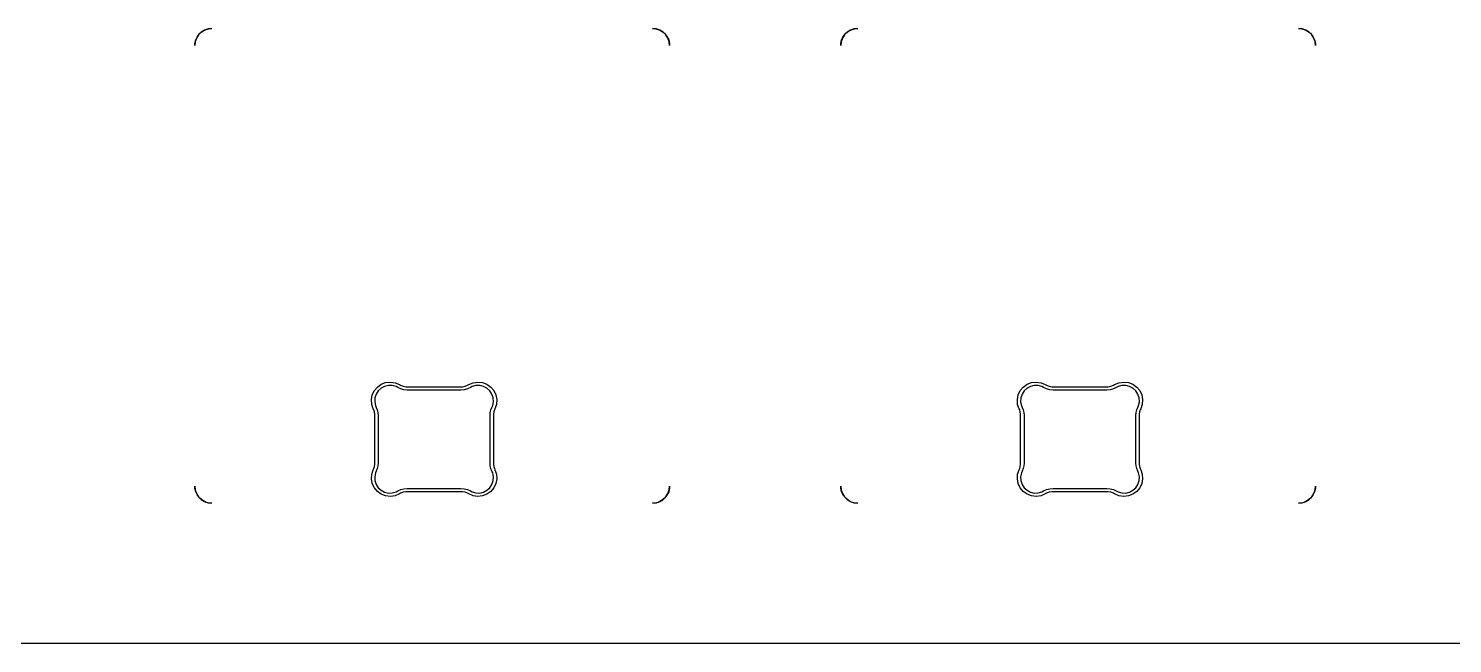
# Model space of a CAD drawing. Header units: inches. Extents: x -0.9 to 12.5, y -6 to -2.
# Drawn here: x 9.189 to 10.843, y -5.966 to -5.252 of the extents above; entities that cross this region are included whole.
import ezdxf

# ---------------------------------------------------------------- set-up
doc = ezdxf.new("R2010")
doc.units = ezdxf.units.IN
doc.header["$MEASUREMENT"] = 0
doc.layers.add('Edge.Cuts', color=40, linetype='CONTINUOUS', true_color=0xfabd2f)

msp = doc.modelspace()

# ---------------------------------------------------------------- linework, layer by layer
at = {"layer": 'Edge.Cuts', "linetype": 'CONTINUOUS'}
for p, q in [((9.3854, -5.2613), (9.3882, -5.2578)), ((9.3899, -5.2565), (9.3868, -5.2596)), ((9.3882, -5.2578), (9.3916, -5.2551)), ((9.3936, -5.2541), (9.3899, -5.2565)), ((9.3916, -5.2551), (9.3956, -5.2532)), ((9.3978, -5.2527), (9.3936, -5.2541)), ((9.3956, -5.2532), (9.3999, -5.2522)), ((9.4022, -5.2522), (9.3978, -5.2527)), ((9.3999, -5.2522), (9.4022, -5.2522)), ((9.9184, -5.2527), (9.914, -5.2522)), ((9.914, -5.2522), (9.9162, -5.2522)), ((9.9162, -5.2522), (9.9205, -5.2532)), ((9.9225, -5.2541), (9.9184, -5.2527)), ((9.9205, -5.2532), (9.9245, -5.2551)), ((9.9262, -5.2565), (9.9225, -5.2541)), ((9.9245, -5.2551), (9.928, -5.2578)), ((9.9294, -5.2596), (9.9262, -5.2565)), ((9.928, -5.2578), (9.9307, -5.2613)), ((10.1354, -5.2613), (10.1382, -5.2578)), ((10.1399, -5.2565), (10.1368, -5.2596)), ((10.1382, -5.2578), (10.1416, -5.2551)), ((10.1436, -5.2541), (10.1399, -5.2565)), ((10.1416, -5.2551), (10.1456, -5.2532)), ((10.1478, -5.2527), (10.1436, -5.2541)), ((10.1456, -5.2532), (10.1499, -5.2522)), ((10.1522, -5.2522), (10.1478, -5.2527)), ((10.1499, -5.2522), (10.1522, -5.2522)), ((10.6684, -5.2527), (10.664, -5.2522)), ((10.664, -5.2522), (10.6662, -5.2522)), ((10.6662, -5.2522), (10.6705, -5.2532)), ((10.6725, -5.2541), (10.6684, -5.2527)), ((10.6705, -5.2532), (10.6745, -5.2551)), ((10.6762, -5.2565), (10.6725, -5.2541)), ((10.6745, -5.2551), (10.678, -5.2578)), ((10.6794, -5.2596), (10.6762, -5.2565)), ((10.678, -5.2578), (10.6807, -5.2613)), ((9.3825, -5.2696), (9.3835, -5.2653)), ((9.383, -5.2675), (9.3825, -5.2719)), ((9.3825, -5.2719), (9.3825, -5.2696)), ((9.3844, -5.2633), (9.383, -5.2675)), ((9.3835, -5.2653), (9.3854, -5.2613)), ((9.3868, -5.2596), (9.3844, -5.2633)), ((9.9317, -5.2633), (9.9294, -5.2596)), ((9.9307, -5.2613), (9.9327, -5.2653)), ((9.9332, -5.2675), (9.9317, -5.2633)), ((9.9327, -5.2653), (9.9337, -5.2696)), ((9.9337, -5.2719), (9.9332, -5.2675)), ((9.9337, -5.2696), (9.9337, -5.2719)), ((10.1325, -5.2696), (10.1335, -5.2653)), ((10.133, -5.2675), (10.1325, -5.2719)), ((10.1325, -5.2719), (10.1325, -5.2696)), ((10.1344, -5.2633), (10.133, -5.2675)), ((10.1335, -5.2653), (10.1354, -5.2613)), ((10.1368, -5.2596), (10.1344, -5.2633)), ((10.6817, -5.2633), (10.6794, -5.2596)), ((10.6807, -5.2613), (10.6827, -5.2653)), ((10.6832, -5.2675), (10.6817, -5.2633)), ((10.6827, -5.2653), (10.6837, -5.2696)), ((10.6837, -5.2719), (10.6832, -5.2675)), ((10.6837, -5.2696), (10.6837, -5.2719)), ((9.5909, -5.6727), (9.5944, -5.6685)), ((9.5944, -5.6685), (9.5989, -5.6653)), ((9.5988, -5.6698), (9.5954, -5.6729)), ((9.6028, -5.6677), (9.5988, -5.6698)), ((9.5989, -5.6653), (9.604, -5.6633)), ((9.6072, -5.6666), (9.6028, -5.6677)), ((9.604, -5.6633), (9.6095, -5.6627)), ((9.6117, -5.6667), (9.6072, -5.6666)), ((9.6095, -5.6627), (9.615, -5.6635)), ((9.6161, -5.6679), (9.6117, -5.6667)), ((9.615, -5.6635), (9.62, -5.6657)), ((9.618, -5.6691), (9.6161, -5.6679)), ((9.6215, -5.6707), (9.618, -5.6691)), ((9.62, -5.6657), (9.6214, -5.6665)), ((9.6214, -5.6665), (9.6243, -5.6676)), ((9.6252, -5.6717), (9.6215, -5.6707)), ((9.6243, -5.6676), (9.6274, -5.6681)), ((9.6274, -5.6681), (9.629, -5.6681)), ((9.629, -5.6681), (9.629, -5.6681)), ((9.629, -5.6681), (9.6915, -5.6681)), ((9.6915, -5.6681), (9.6931, -5.6681)), ((9.6931, -5.6681), (9.6962, -5.6676)), ((9.699, -5.6707), (9.6953, -5.6717)), ((9.6962, -5.6676), (9.6991, -5.6665)), ((9.7024, -5.6691), (9.699, -5.6707)), ((9.6991, -5.6665), (9.7005, -5.6657)), ((9.7005, -5.6657), (9.7055, -5.6635)), ((9.7044, -5.6679), (9.7024, -5.6691)), ((9.7088, -5.6667), (9.7044, -5.6679)), ((9.7055, -5.6635), (9.711, -5.6627)), ((9.7133, -5.6666), (9.7088, -5.6667)), ((9.711, -5.6627), (9.7164, -5.6633)), ((9.7177, -5.6677), (9.7133, -5.6666)), ((9.7164, -5.6633), (9.7216, -5.6653)), ((9.7217, -5.6698), (9.7177, -5.6677)), ((9.7216, -5.6653), (9.7261, -5.6685)), ((9.7251, -5.6729), (9.7217, -5.6698)), ((9.7261, -5.6685), (9.7296, -5.6727)), ((10.3409, -5.6727), (10.3444, -5.6685)), ((10.3444, -5.6685), (10.3489, -5.6653)), ((10.3488, -5.6698), (10.3454, -5.6729)), ((10.3528, -5.6677), (10.3488, -5.6698)), ((10.3489, -5.6653), (10.354, -5.6633)), ((10.3572, -5.6666), (10.3528, -5.6677)), ((10.354, -5.6633), (10.3595, -5.6627)), ((10.3617, -5.6667), (10.3572, -5.6666)), ((10.3595, -5.6627), (10.365, -5.6635)), ((10.3661, -5.6679), (10.3617, -5.6667)), ((10.365, -5.6635), (10.37, -5.6657)), ((10.368, -5.6691), (10.3661, -5.6679)), ((10.3715, -5.6707), (10.368, -5.6691)), ((10.37, -5.6657), (10.3714, -5.6665)), ((10.3714, -5.6665), (10.3743, -5.6676)), ((10.3752, -5.6717), (10.3715, -5.6707)), ((10.3743, -5.6676), (10.3774, -5.6681)), ((10.3774, -5.6681), (10.379, -5.6681)), ((10.379, -5.6681), (10.379, -5.6681)), ((10.379, -5.6681), (10.4415, -5.6681)), ((10.4415, -5.6681), (10.4431, -5.6681)), ((10.4431, -5.6681), (10.4462, -5.6676)), ((10.449, -5.6707), (10.4453, -5.6717)), ((10.4462, -5.6676), (10.4491, -5.6665)), ((10.4524, -5.6691), (10.449, -5.6707)), ((10.4491, -5.6665), (10.4505, -5.6657)), ((10.4505, -5.6657), (10.4555, -5.6635)), ((10.4544, -5.6679), (10.4524, -5.6691)), ((10.4588, -5.6667), (10.4544, -5.6679)), ((10.4555, -5.6635), (10.461, -5.6627)), ((10.4633, -5.6666), (10.4588, -5.6667)), ((10.461, -5.6627), (10.4664, -5.6633)), ((10.4677, -5.6677), (10.4633, -5.6666)), ((10.4664, -5.6633), (10.4716, -5.6653)), ((10.4717, -5.6698), (10.4677, -5.6677)), ((10.4716, -5.6653), (10.4761, -5.6685)), ((10.4751, -5.6729), (10.4717, -5.6698)), ((10.4761, -5.6685), (10.4796, -5.6727)), ((9.5875, -5.6831), (9.5885, -5.6777)), ((9.5878, -5.6886), (9.5875, -5.6831)), ((9.5885, -5.6777), (9.5909, -5.6727)), ((9.5916, -5.681), (9.5913, -5.6856)), ((9.5913, -5.6856), (9.5922, -5.69)), ((9.593, -5.6767), (9.5916, -5.681)), ((9.5954, -5.6729), (9.593, -5.6767)), ((9.629, -5.672), (9.6252, -5.6717)), ((9.6915, -5.672), (9.629, -5.672)), ((9.629, -5.672), (9.629, -5.672)), ((9.6953, -5.6717), (9.6915, -5.672)), ((9.7275, -5.6767), (9.7251, -5.6729)), ((9.7289, -5.681), (9.7275, -5.6767)), ((9.7283, -5.69), (9.7292, -5.6856)), ((9.7292, -5.6856), (9.7289, -5.681)), ((9.7296, -5.6727), (9.732, -5.6777)), ((9.732, -5.6777), (9.733, -5.6831)), ((9.733, -5.6831), (9.7326, -5.6886)), ((10.3375, -5.6831), (10.3385, -5.6777)), ((10.3378, -5.6886), (10.3375, -5.6831)), ((10.3385, -5.6777), (10.3409, -5.6727)), ((10.3416, -5.681), (10.3413, -5.6856)), ((10.3413, -5.6856), (10.3422, -5.69)), ((10.343, -5.6767), (10.3416, -5.681)), ((10.3454, -5.6729), (10.343, -5.6767)), ((10.379, -5.672), (10.3752, -5.6717)), ((10.4415, -5.672), (10.379, -5.672)), ((10.379, -5.672), (10.379, -5.672)), ((10.4453, -5.6717), (10.4415, -5.672)), ((10.4775, -5.6767), (10.4751, -5.6729)), ((10.4789, -5.681), (10.4775, -5.6767)), ((10.4783, -5.69), (10.4792, -5.6856)), ((10.4792, -5.6856), (10.4789, -5.681)), ((10.4796, -5.6727), (10.482, -5.6777)), ((10.482, -5.6777), (10.483, -5.6831)), ((10.483, -5.6831), (10.4826, -5.6886)), ((9.5896, -5.6938), (9.5878, -5.6886)), ((9.5902, -5.695), (9.5896, -5.6938)), ((9.5909, -5.6975), (9.5902, -5.695)), ((9.5913, -5.7001), (9.5909, -5.6975)), ((9.5913, -5.7015), (9.5913, -5.7001)), ((9.5913, -5.7568), (9.5913, -5.7015)), ((9.5913, -5.7015), (9.5913, -5.7015)), ((9.5922, -5.69), (9.5931, -5.6921)), ((9.5931, -5.6921), (9.5943, -5.6951)), ((9.5943, -5.6951), (9.595, -5.6982)), ((9.595, -5.6982), (9.5953, -5.7015)), ((9.5953, -5.7015), (9.5953, -5.7015)), ((9.5953, -5.7015), (9.5953, -5.7568)), ((9.7252, -5.7015), (9.7254, -5.6982)), ((9.7252, -5.7568), (9.7252, -5.7015)), ((9.7252, -5.7015), (9.7252, -5.7015)), ((9.7254, -5.6982), (9.7262, -5.6951)), ((9.7262, -5.6951), (9.7273, -5.6921)), ((9.7273, -5.6921), (9.7283, -5.69)), ((9.7273, -5.6921), (9.7273, -5.6921)), ((9.7295, -5.6975), (9.7291, -5.7001)), ((9.7291, -5.7001), (9.7291, -5.7015)), ((9.7291, -5.7015), (9.7291, -5.7015)), ((9.7291, -5.7015), (9.7291, -5.7568)), ((9.7303, -5.695), (9.7295, -5.6975)), ((9.7309, -5.6938), (9.7303, -5.695)), ((9.7326, -5.6886), (9.7309, -5.6938)), ((9.7309, -5.6938), (9.7309, -5.6938)), ((10.3396, -5.6938), (10.3378, -5.6886)), ((10.3402, -5.695), (10.3396, -5.6938)), ((10.3409, -5.6975), (10.3402, -5.695)), ((10.3413, -5.7001), (10.3409, -5.6975)), ((10.3413, -5.7015), (10.3413, -5.7001)), ((10.3413, -5.7568), (10.3413, -5.7015)), ((10.3413, -5.7015), (10.3413, -5.7015)), ((10.3422, -5.69), (10.3431, -5.6921)), ((10.3431, -5.6921), (10.3443, -5.6951)), ((10.3443, -5.6951), (10.345, -5.6982)), ((10.345, -5.6982), (10.3453, -5.7015)), ((10.3453, -5.7015), (10.3453, -5.7015)), ((10.3453, -5.7015), (10.3453, -5.7568)), ((10.4752, -5.7015), (10.4754, -5.6982)), ((10.4752, -5.7568), (10.4752, -5.7015)), ((10.4752, -5.7015), (10.4752, -5.7015)), ((10.4754, -5.6982), (10.4762, -5.6951)), ((10.4762, -5.6951), (10.4773, -5.6921)), ((10.4773, -5.6921), (10.4783, -5.69)), ((10.4773, -5.6921), (10.4773, -5.6921)), ((10.4795, -5.6975), (10.4791, -5.7001)), ((10.4791, -5.7001), (10.4791, -5.7015)), ((10.4791, -5.7015), (10.4791, -5.7015)), ((10.4791, -5.7015), (10.4791, -5.7568)), ((10.4803, -5.695), (10.4795, -5.6975)), ((10.4809, -5.6938), (10.4803, -5.695)), ((10.4826, -5.6886), (10.4809, -5.6938)), ((10.4809, -5.6938), (10.4809, -5.6938)), ((9.5875, -5.7752), (9.5878, -5.7697)), ((9.5878, -5.7697), (9.5896, -5.7645)), ((9.5896, -5.7645), (9.5902, -5.7633)), ((9.5896, -5.7645), (9.5896, -5.7645)), ((9.5902, -5.7633), (9.5909, -5.7608)), ((9.5909, -5.7608), (9.5913, -5.7581)), ((9.5913, -5.7581), (9.5913, -5.7568)), ((9.5913, -5.7568), (9.5913, -5.7568)), ((9.5922, -5.7682), (9.5913, -5.7727)), ((9.5931, -5.7662), (9.5922, -5.7682)), ((9.5943, -5.7632), (9.5931, -5.7662)), ((9.5931, -5.7662), (9.5931, -5.7662)), ((9.595, -5.76), (9.5943, -5.7632)), ((9.5953, -5.7568), (9.595, -5.76)), ((9.5953, -5.7568), (9.5953, -5.7568)), ((9.7254, -5.76), (9.7252, -5.7568)), ((9.7262, -5.7632), (9.7254, -5.76)), ((9.7273, -5.7662), (9.7262, -5.7632)), ((9.7283, -5.7682), (9.7273, -5.7662)), ((9.7292, -5.7727), (9.7283, -5.7682)), ((9.7291, -5.7568), (9.7291, -5.7581)), ((9.7291, -5.7581), (9.7295, -5.7608)), ((9.7295, -5.7608), (9.7303, -5.7633)), ((9.7303, -5.7633), (9.7309, -5.7645)), ((9.7309, -5.7645), (9.7309, -5.7645)), ((9.7309, -5.7645), (9.7326, -5.7697)), ((9.7326, -5.7697), (9.733, -5.7752)), ((10.3375, -5.7752), (10.3378, -5.7697)), ((10.3378, -5.7697), (10.3396, -5.7645)), ((10.3396, -5.7645), (10.3402, -5.7633)), ((10.3396, -5.7645), (10.3396, -5.7645)), ((10.3402, -5.7633), (10.3409, -5.7608)), ((10.3409, -5.7608), (10.3413, -5.7581)), ((10.3413, -5.7581), (10.3413, -5.7568)), ((10.3413, -5.7568), (10.3413, -5.7568)), ((10.3422, -5.7682), (10.3413, -5.7727)), ((10.3431, -5.7662), (10.3422, -5.7682)), ((10.3443, -5.7632), (10.3431, -5.7662)), ((10.3431, -5.7662), (10.3431, -5.7662)), ((10.345, -5.76), (10.3443, -5.7632)), ((10.3453, -5.7568), (10.345, -5.76)), ((10.3453, -5.7568), (10.3453, -5.7568)), ((10.4754, -5.76), (10.4752, -5.7568)), ((10.4762, -5.7632), (10.4754, -5.76)), ((10.4773, -5.7662), (10.4762, -5.7632)), ((10.4783, -5.7682), (10.4773, -5.7662)), ((10.4792, -5.7727), (10.4783, -5.7682)), ((10.4791, -5.7568), (10.4791, -5.7581)), ((10.4791, -5.7581), (10.4795, -5.7608)), ((10.4795, -5.7608), (10.4803, -5.7633)), ((10.4803, -5.7633), (10.4809, -5.7645)), ((10.4809, -5.7645), (10.4809, -5.7645)), ((10.4809, -5.7645), (10.4826, -5.7697)), ((10.4826, -5.7697), (10.483, -5.7752)), ((9.3825, -5.7859), (9.3825, -5.7837)), ((9.3825, -5.7837), (9.383, -5.788)), ((9.3835, -5.7902), (9.3825, -5.7859)), ((9.5885, -5.7806), (9.5875, -5.7752)), ((9.5909, -5.7856), (9.5885, -5.7806)), ((9.5944, -5.7898), (9.5909, -5.7856)), ((9.5913, -5.7727), (9.5916, -5.7772)), ((9.5916, -5.7772), (9.593, -5.7815)), ((9.593, -5.7815), (9.5954, -5.7854)), ((9.5954, -5.7854), (9.5988, -5.7884)), ((9.6215, -5.7876), (9.6252, -5.7866)), ((9.6252, -5.7866), (9.629, -5.7862)), ((9.629, -5.7862), (9.6915, -5.7862)), ((9.6915, -5.7862), (9.6953, -5.7866)), ((9.6953, -5.7866), (9.699, -5.7876)), ((9.7217, -5.7884), (9.7251, -5.7854)), ((9.7251, -5.7854), (9.7275, -5.7815)), ((9.7296, -5.7856), (9.7261, -5.7898)), ((9.7275, -5.7815), (9.7289, -5.7772)), ((9.7289, -5.7772), (9.7292, -5.7727)), ((9.732, -5.7806), (9.7296, -5.7856)), ((9.733, -5.7752), (9.732, -5.7806)), ((9.9337, -5.7859), (9.9327, -5.7902)), ((9.9332, -5.788), (9.9337, -5.7837)), ((9.9337, -5.7837), (9.9337, -5.7859)), ((10.1325, -5.7859), (10.1325, -5.7837)), ((10.1325, -5.7837), (10.133, -5.788)), ((10.1335, -5.7902), (10.1325, -5.7859)), ((10.3385, -5.7806), (10.3375, -5.7752)), ((10.3409, -5.7856), (10.3385, -5.7806)), ((10.3444, -5.7898), (10.3409, -5.7856)), ((10.3413, -5.7727), (10.3416, -5.7772)), ((10.3416, -5.7772), (10.343, -5.7815)), ((10.343, -5.7815), (10.3454, -5.7854)), ((10.3454, -5.7854), (10.3488, -5.7884)), ((10.3715, -5.7876), (10.3752, -5.7866)), ((10.3752, -5.7866), (10.379, -5.7862)), ((10.379, -5.7862), (10.4415, -5.7862)), ((10.4415, -5.7862), (10.4453, -5.7866)), ((10.4453, -5.7866), (10.449, -5.7876)), ((10.4717, -5.7884), (10.4751, -5.7854)), ((10.4751, -5.7854), (10.4775, -5.7815)), ((10.4796, -5.7856), (10.4761, -5.7898)), ((10.4775, -5.7815), (10.4789, -5.7772)), ((10.4789, -5.7772), (10.4792, -5.7727)), ((10.482, -5.7806), (10.4796, -5.7856)), ((10.483, -5.7752), (10.482, -5.7806)), ((10.6837, -5.7859), (10.6827, -5.7902)), ((10.6832, -5.788), (10.6837, -5.7837)), ((10.6837, -5.7837), (10.6837, -5.7859)), ((9.383, -5.788), (9.3844, -5.7922)), ((9.3854, -5.7942), (9.3835, -5.7902)), ((9.3844, -5.7922), (9.3868, -5.7959)), ((9.3882, -5.7977), (9.3854, -5.7942)), ((9.3868, -5.7959), (9.3899, -5.7991)), ((9.3916, -5.8004), (9.3882, -5.7977)), ((9.3899, -5.7991), (9.3936, -5.8014)), ((9.3956, -5.8024), (9.3916, -5.8004)), ((9.3936, -5.8014), (9.3978, -5.8029)), ((9.3999, -5.8033), (9.3956, -5.8024)), ((9.3978, -5.8029), (9.4022, -5.8033)), ((9.4022, -5.8033), (9.3999, -5.8033)), ((9.5989, -5.793), (9.5944, -5.7898)), ((9.5988, -5.7884), (9.6028, -5.7906)), ((9.604, -5.7949), (9.5989, -5.793)), ((9.6028, -5.7906), (9.6072, -5.7916)), ((9.6095, -5.7955), (9.604, -5.7949)), ((9.6072, -5.7916), (9.6117, -5.7915)), ((9.615, -5.7947), (9.6095, -5.7955)), ((9.6117, -5.7915), (9.6161, -5.7903)), ((9.62, -5.7926), (9.615, -5.7947)), ((9.6161, -5.7903), (9.618, -5.7892)), ((9.618, -5.7892), (9.6215, -5.7876)), ((9.618, -5.7892), (9.618, -5.7892)), ((9.6214, -5.7918), (9.62, -5.7926)), ((9.62, -5.7926), (9.62, -5.7926)), ((9.6243, -5.7907), (9.6214, -5.7918)), ((9.6274, -5.7902), (9.6243, -5.7907)), ((9.629, -5.7902), (9.6274, -5.7902)), ((9.6915, -5.7902), (9.629, -5.7902)), ((9.6931, -5.7902), (9.6915, -5.7902)), ((9.6962, -5.7907), (9.6931, -5.7902)), ((9.6991, -5.7918), (9.6962, -5.7907)), ((9.699, -5.7876), (9.7024, -5.7892)), ((9.7005, -5.7926), (9.6991, -5.7918)), ((9.7055, -5.7947), (9.7005, -5.7926)), ((9.7024, -5.7892), (9.7044, -5.7903)), ((9.7044, -5.7903), (9.7088, -5.7915)), ((9.711, -5.7955), (9.7055, -5.7947)), ((9.7088, -5.7915), (9.7133, -5.7916)), ((9.7164, -5.7949), (9.711, -5.7955)), ((9.7133, -5.7916), (9.7177, -5.7906)), ((9.7216, -5.793), (9.7164, -5.7949)), ((9.7177, -5.7906), (9.7217, -5.7884)), ((9.7261, -5.7898), (9.7216, -5.793)), ((9.914, -5.8033), (9.9184, -5.8029)), ((9.9162, -5.8033), (9.914, -5.8033)), ((9.9205, -5.8024), (9.9162, -5.8033)), ((9.9184, -5.8029), (9.9225, -5.8014)), ((9.9245, -5.8004), (9.9205, -5.8024)), ((9.9225, -5.8014), (9.9262, -5.7991)), ((9.928, -5.7977), (9.9245, -5.8004)), ((9.9262, -5.7991), (9.9294, -5.7959)), ((9.9307, -5.7942), (9.928, -5.7977)), ((9.9294, -5.7959), (9.9317, -5.7922)), ((9.9327, -5.7902), (9.9307, -5.7942)), ((9.9317, -5.7922), (9.9332, -5.788)), ((10.133, -5.788), (10.1344, -5.7922)), ((10.1354, -5.7942), (10.1335, -5.7902)), ((10.1344, -5.7922), (10.1368, -5.7959)), ((10.1382, -5.7977), (10.1354, -5.7942)), ((10.1368, -5.7959), (10.1399, -5.7991)), ((10.1416, -5.8004), (10.1382, -5.7977)), ((10.1399, -5.7991), (10.1436, -5.8014)), ((10.1456, -5.8024), (10.1416, -5.8004)), ((10.1436, -5.8014), (10.1478, -5.8029)), ((10.1499, -5.8033), (10.1456, -5.8024)), ((10.1478, -5.8029), (10.1522, -5.8033)), ((10.1522, -5.8033), (10.1499, -5.8033)), ((10.3489, -5.793), (10.3444, -5.7898)), ((10.3488, -5.7884), (10.3528, -5.7906)), ((10.354, -5.7949), (10.3489, -5.793)), ((10.3528, -5.7906), (10.3572, -5.7916)), ((10.3595, -5.7955), (10.354, -5.7949)), ((10.3572, -5.7916), (10.3617, -5.7915)), ((10.365, -5.7947), (10.3595, -5.7955)), ((10.3617, -5.7915), (10.3661, -5.7903)), ((10.37, -5.7926), (10.365, -5.7947)), ((10.3661, -5.7903), (10.368, -5.7892)), ((10.368, -5.7892), (10.3715, -5.7876)), ((10.368, -5.7892), (10.368, -5.7892)), ((10.3714, -5.7918), (10.37, -5.7926)), ((10.37, -5.7926), (10.37, -5.7926)), ((10.3743, -5.7907), (10.3714, -5.7918)), ((10.3774, -5.7902), (10.3743, -5.7907)), ((10.379, -5.7902), (10.3774, -5.7902)), ((10.4415, -5.7902), (10.379, -5.7902)), ((10.4431, -5.7902), (10.4415, -5.7902)), ((10.4462, -5.7907), (10.4431, -5.7902)), ((10.4491, -5.7918), (10.4462, -5.7907)), ((10.449, -5.7876), (10.4524, -5.7892)), ((10.4505, -5.7926), (10.4491, -5.7918)), ((10.4555, -5.7947), (10.4505, -5.7926)), ((10.4524, -5.7892), (10.4544, -5.7903)), ((10.4544, -5.7903), (10.4588, -5.7915)), ((10.461, -5.7955), (10.4555, -5.7947)), ((10.4588, -5.7915), (10.4633, -5.7916)), ((10.4664, -5.7949), (10.461, -5.7955)), ((10.4633, -5.7916), (10.4677, -5.7906)), ((10.4716, -5.793), (10.4664, -5.7949)), ((10.4677, -5.7906), (10.4717, -5.7884)), ((10.4761, -5.7898), (10.4716, -5.793)), ((10.664, -5.8033), (10.6684, -5.8029)), ((10.6662, -5.8033), (10.664, -5.8033)), ((10.6705, -5.8024), (10.6662, -5.8033)), ((10.6684, -5.8029), (10.6725, -5.8014)), ((10.6745, -5.8004), (10.6705, -5.8024)), ((10.6725, -5.8014), (10.6762, -5.7991)), ((10.678, -5.7977), (10.6745, -5.8004)), ((10.6762, -5.7991), (10.6794, -5.7959)), ((10.6807, -5.7942), (10.678, -5.7977)), ((10.6794, -5.7959), (10.6817, -5.7922)), ((10.6827, -5.7902), (10.6807, -5.7942)), ((10.6817, -5.7922), (10.6832, -5.788)), ((12.4961, -5.9663), (-0.9213, -5.9663)), ((-0.9211, -5.9659), (12.4959, -5.9659))]:
    msp.add_line(p, q, dxfattribs=at)

doc.saveas('drawing.dxf')
